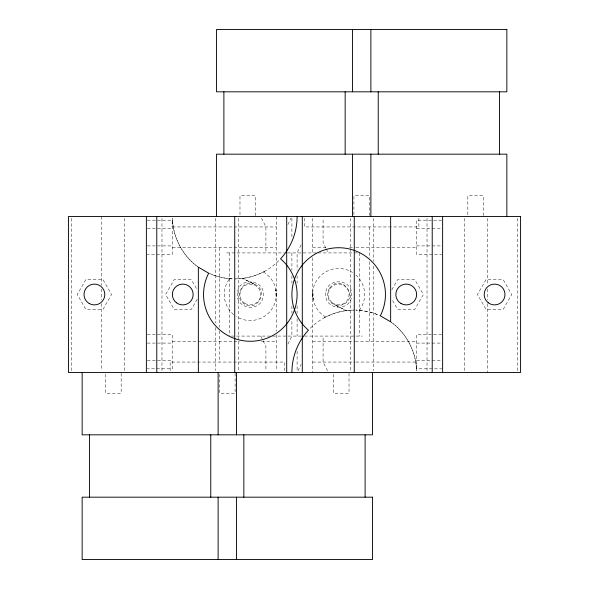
<?xml version="1.0" encoding="UTF-8"?>
<svg xmlns="http://www.w3.org/2000/svg" width="589" height="589" viewBox="0 0 589 589"><rect width="100%" height="100%" fill="white"/><g stroke="black" fill="none" stroke-linecap="round" stroke-linejoin="round"><path stroke-width="0.44" stroke-dasharray="2.94 2.21" d="M276.256 296.134L275.851 289.633L276.108 297.754M312.744 292.866L313.149 299.367L312.892 291.246M287.903 224.542L291.099 218.144M301.097 244.928L297.099 252.924L297.099 270.285M287.903 344.072L291.901 336.076L291.901 318.715M297.901 370.856L301.097 364.458M197.205 299.19L191.337 309.35L174.189 309.35L165.612 294.5L174.189 279.65L191.337 279.65L197.205 289.81M391.795 289.81L397.663 279.65L414.811 279.65L423.388 294.5L414.811 309.35L397.663 309.35L391.795 299.19M329.553 288.198C325.629 293.513 327.859 301.914 333.948 304.542L346.45 310.58L333.948 304.542M229.305 279.223L229.725 278.685L230.814 278.788A62.39 62.39 0 0 0 233.163 278.892A62.368 62.368 0 0 1 226.92 278.42L219.226 276.948L208.705 273.2M359.275 310.315L359.695 309.777A26.041 26.041 0 0 0 355.219 274.437M329.693 287.977C340.795 273.333 359.673 296.171 343.637 304.417M264.778 271.198L261.288 272.972A62.39 62.39 0 0 1 234.731 278.906A62.368 62.368 0 0 0 280.195 259.234M324.222 317.802L327.712 316.028A62.39 62.39 0 0 1 354.269 310.094A62.368 62.368 0 0 0 308.805 329.766M343.402 304.542L339.374 305.581L334.199 304.646M147.279 220.183L172.371 220.183L172.371 254.485L147.279 254.485M441.721 220.183L416.629 220.183L416.629 254.485L441.721 254.485M172.371 226.942L233.075 226.942M233.995 226.942L276.307 226.942M147.257 228.76L172.371 228.76M416.629 228.76L441.743 228.76M147.257 245.907L172.371 245.907M416.629 245.907L441.743 245.907M172.371 247.726L233.605 247.726M233.995 247.726L276.307 247.726M312.693 247.726L327.41 247.726M349.483 247.726L355.005 247.726M355.925 247.726L390.875 247.726M391.795 247.726L416.629 247.726M226.75 252.924L284.428 252.924M287.675 252.924L316.337 252.924M318.156 252.924L357.619 252.924M147.279 334.515L172.371 334.515L172.371 368.817L147.279 368.817M441.721 334.515L416.629 334.515L416.629 368.817L441.721 368.817M231.381 336.076L270.844 336.076M272.663 336.076L301.325 336.076M304.572 336.076L362.25 336.076M172.371 341.274L197.205 341.274M198.125 341.274L233.075 341.274M233.995 341.274L239.517 341.274M261.59 341.274L276.307 341.274M312.693 341.274L355.005 341.274M355.395 341.274L416.629 341.274M147.257 343.092L172.371 343.092M416.629 343.092L441.743 343.092M147.257 360.24L172.371 360.24M416.629 360.24L441.743 360.24M312.693 362.058L355.005 362.058M355.925 362.058L416.629 362.058M229.725 278.685L226.92 278.42A62.39 62.39 0 0 1 211.768 274.533L209.618 273.598M377.225 314.467L369.774 312.052L358.186 310.212A62.39 62.39 0 0 0 355.837 310.108A62.368 62.368 0 0 1 362.08 310.58A62.39 62.39 0 0 1 377.232 314.467L380.295 315.8M254.801 284.354C241.969 277.898 232.412 299.507 245.849 304.646C258.564 311.021 268.15 289.862 255.052 284.458L242.55 278.42L255.052 284.458M263.254 271.971L264.247 272.56A25.982 25.982 0 0 1 276.101 291.246A26.041 26.041 0 0 1 236.314 316.484M325.746 317.029L324.753 316.44A25.982 25.982 0 0 1 312.899 297.754M391.214 322.227C406.565 333.396 416.254 351.898 416.585 370.886A62.368 62.368 0 0 0 390.927 322.006M197.786 266.773C182.435 255.604 172.746 237.102 172.415 218.114A62.368 62.368 0 0 0 198.073 266.994M325.879 248.124L323.081 242.528L323.081 218.335M326.284 248.926L328.279 252.924M261.516 218.144L265.919 226.942L265.919 252.924M327.484 370.856L323.081 362.058L323.081 336.076M260.721 336.076L262.716 340.074M263.121 340.876L265.919 346.472L265.919 370.665M517.451 218.379L517.451 370.621M487.67 218.379L487.67 285.326M487.67 289L487.67 300M487.67 303.674L487.67 372.454M483.392 215.64L483.392 195.754L467.835 195.754L467.835 215.64M464.294 218.379L464.294 370.621M427.025 218.379L427.025 370.621M418.86 218.276L418.86 226.942L304.528 226.942L304.528 218.276M373.75 218.379L373.75 261.487M373.75 266.066L373.75 370.621M369.752 226.942L369.752 258.041M369.752 261.693L369.752 341.274M369.487 215.64L369.487 195.754L353.901 195.754L353.908 215.64M359.437 252.924L359.437 336.076M350.374 218.379L350.374 247.726M350.374 248.646L350.374 370.621M349.019 373.36L349.019 393.246L333.44 393.246L333.44 373.36M312.693 218.379L312.693 254.146M312.693 257.813L312.693 372.454M297.099 275.77L297.099 283.081M297.099 305.919L297.099 313.23M297.099 318.715L297.099 336.076M297.099 351.287L297.099 370.614M291.901 218.386L291.901 237.713M291.901 252.924L291.901 270.285M291.901 275.77L291.901 283.081M291.901 305.919L291.901 313.23M284.472 370.724L284.472 362.058L170.14 362.058L170.14 370.724M276.307 216.546L276.307 331.187M276.307 334.854L276.307 370.621M255.56 215.64L255.56 195.754L239.981 195.754L239.981 215.64M238.626 218.379L238.626 340.354M238.626 341.274L238.626 370.621M235.092 373.36L235.099 393.246L219.513 393.246L219.513 373.36M229.563 252.924L229.563 336.076M219.248 247.726L219.248 327.307M219.248 330.959L219.248 362.058M215.25 218.379L215.25 322.934M215.25 327.513L215.25 370.621M161.975 218.379L161.975 370.621M124.706 218.379L124.706 370.621M121.165 373.36L121.165 393.246L105.608 393.246L105.608 373.36M101.33 216.546L101.33 285.326M101.33 289L101.33 300M101.33 303.674L101.33 370.621M71.549 218.379L71.549 370.621M312.788 297.754A26.041 26.041 0 0 1 352.575 272.516M233.671 314.563A26.041 26.041 0 0 1 229.202 279.201M237.433 292.873C234.974 309.711 261.457 312.899 263.217 296.127C266.095 279.591 238.751 276.123 237.433 292.873M325.783 292.873C323.324 310.764 351.913 312.523 351.67 294.5C352.458 278.892 326.954 277.044 325.783 292.873M85.839 279.65L77.262 294.5L85.839 309.35L102.987 309.35L111.564 294.5L102.987 279.65L85.839 279.65M486.013 279.65L477.436 294.5L486.013 309.35L503.161 309.35L511.738 294.5L503.161 279.65L486.013 279.65M332.387 302.783A10.396 10.396 0 0 0 348.99 295.803A10.396 10.396 0 0 0 334.64 284.914A10.396 10.396 0 0 0 332.387 302.783M245.12 303.504A10.396 10.396 0 0 0 260.721 294.5A10.396 10.396 0 0 0 245.12 285.496A10.396 10.396 0 0 0 245.12 303.504"/><path stroke-width="0.88" d="M506.849 216.546L506.849 154.178L216.538 154.178L216.538 216.546M499.501 91.818L499.501 154.178M442.619 216.546L442.619 372.454M432.223 216.546L432.223 372.454M390.647 216.546L390.647 321.815L380.295 315.8L380.995 314.416A46.774 46.774 0 0 0 362.905 254.492A46.774 46.774 0 0 0 301.421 266.221A46.774 46.774 0 0 0 306.655 328.596L308.445 330.171L306.214 332.704A62.375 62.375 0 0 0 291.901 372.454M378.234 91.818L378.234 154.178M372.462 372.454L372.462 434.822L82.151 434.822L82.151 372.454M370.879 29.45L370.879 91.818M370.879 154.178L370.879 216.546M365.114 434.822L365.114 497.182M354.269 216.546L354.269 372.454M352.509 29.45L352.509 91.818M352.509 154.178L352.509 216.546M345.154 91.818L345.154 154.178M302.297 216.546L302.297 372.454M286.703 216.546L286.703 372.454M243.846 434.822L243.846 497.182M236.491 372.454L236.491 434.822M236.491 497.182L236.491 559.55M234.731 216.546L234.731 372.454M223.886 91.818L223.886 154.178M218.121 372.454L218.121 434.822M218.121 497.182L218.121 559.55M210.766 434.822L210.766 497.182M198.353 372.454L198.353 267.185L208.705 273.2L208.005 274.584A46.774 46.774 0 0 0 226.095 334.508A46.774 46.774 0 0 0 287.579 322.779A46.774 46.774 0 0 0 282.345 260.404L280.555 258.829L282.786 256.296A62.375 62.375 0 0 0 297.099 216.546M156.777 216.546L156.777 372.454M146.381 216.546L146.381 372.454M89.499 434.822L89.499 497.182M506.849 29.45L216.538 29.45L216.538 91.818L506.849 91.818L506.849 29.45M520.573 216.546L68.427 216.546L68.427 372.454L520.573 372.454L520.573 216.546M372.462 497.182L82.151 497.182L82.151 559.55L372.462 559.55L372.462 497.182M176.472 302.783A10.396 10.396 0 0 0 193.074 295.803A10.396 10.396 0 0 0 178.732 284.914A10.396 10.396 0 0 0 176.472 302.783M488.296 302.783A10.396 10.396 0 0 0 504.898 295.803A10.396 10.396 0 0 0 490.556 284.914A10.396 10.396 0 0 0 488.296 302.783M401.035 303.504A10.396 10.396 0 0 0 416.629 294.5A10.396 10.396 0 0 0 401.035 285.496A10.396 10.396 0 0 0 401.035 303.504M89.211 303.504A10.396 10.396 0 0 0 104.813 294.5A10.396 10.396 0 0 0 89.211 285.496A10.396 10.396 0 0 0 89.211 303.504"/></g></svg>
